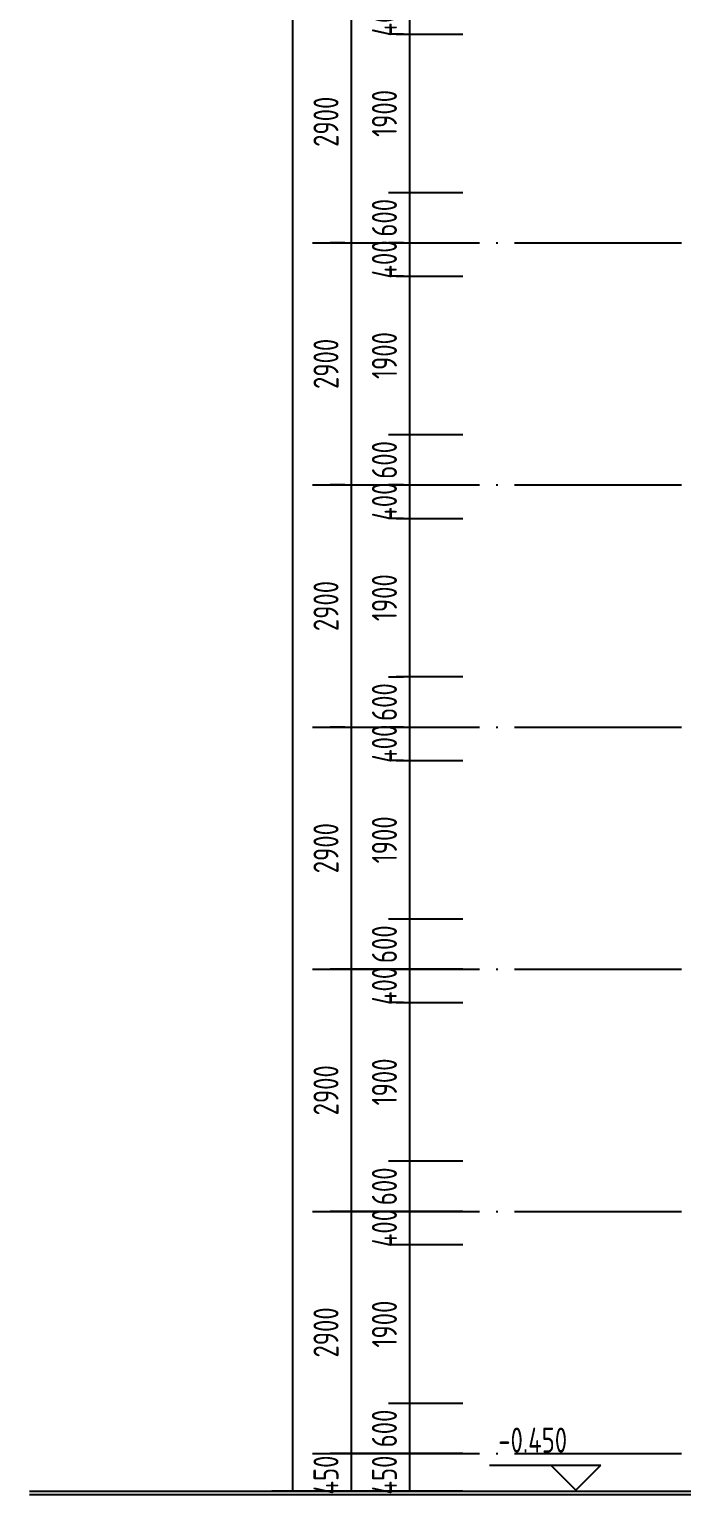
# Model space of a CAD drawing. Extents: x -726032 to 135930, y -151624 to 587044.
# Drawn here: x -379371 to -371558, y 223910 to 241564 of the extents above; entities that cross this region are included whole.
import ezdxf
from ezdxf.enums import TextEntityAlignment as Align

# ---------------------------------------------------------------- set-up
doc = ezdxf.new("R2010")
doc.units = 0
doc.header["$LTSCALE"] = 1000
doc.header["$MEASUREMENT"] = 0
doc.linetypes.add('DOTE', pattern=[2.42, 2, -0.2, 0.02, -0.2])
doc.layers.get('0').update_dxf_attribs({"linetype": 'CONTINUOUS'})
doc.layers.get('DEFPOINTS').update_dxf_attribs({"color": 1, "linetype": 'CONTINUOUS'})
doc.layers.add('DOTE', color=8, linetype='DOTE')
doc.layers.add('PUB_DIM', color=245, linetype='CONTINUOUS')
doc.styles.add('DIM_FONT', font='isocp.shx', dxfattribs={"width": 0.8})
doc.dimstyles.new('AXIS', dxfattribs={"dimtxt": 300, "dimasz": 1, "dimexe": 250, "dimexo": 300, "dimgap": 150, "dimtad": 1, "dimdec": 0, "dimzin": 0, "dimdsep": 46, "dimtxsty": 'DIM_FONT', "dimcen": 0.09, "dimse1": 1, "dimse2": 1, "dimclrt": 142, "dimadec": 0, "dimazin": 0, "dimtfac": 1, "dimtdec": 0, "dimtix": 1, "dimtmove": 2, "dimatfit": 3, "dimfxl": 1, "dimtolj": 1, "dimtzin": 0, "dimarcsym": 0})
doc.dimstyles.new('DIMN', dxfattribs={"dimtxt": 300, "dimasz": 1, "dimexe": 250, "dimexo": 300, "dimgap": 150, "dimtad": 1, "dimdec": 0, "dimzin": 0, "dimdsep": 46, "dimtxsty": 'DIM_FONT', "dimcen": 0.09, "dimclrt": 142, "dimadec": 0, "dimazin": 0, "dimtfac": 1, "dimtdec": 0, "dimtix": 1, "dimtmove": 2, "dimatfit": 3, "dimfxl": 1, "dimtolj": 1, "dimtzin": 0, "dimarcsym": 0})

# ---------------------------------------------------------------- blocks, each defined once
blk = doc.blocks.new('*D2798')
at = {"layer": 'DEFPOINTS', "color": 0, "transparency": 16777216}
for p in [(-374591, 238609), (-374818, 236709), (-374591, 236709)]:
    blk.add_point(p, dxfattribs=at)
at = {"layer": 'PUB_DIM', "color": 0, "lineweight": -2, "transparency": 16777216}
for p, q in [((-374891, 238609), (-375068, 238609)), ((-374818, 238608), (-374818, 236710)), ((-374891, 236709), (-375068, 236709))]:
    blk.add_line(p, q, dxfattribs=at)
at = {"layer": 'PUB_DIM', "color": 0, "transparency": 16777216}
for points in [[(-374818, 238608), (-374818, 238608), (-374818, 238609)], [(-374818, 236710), (-374818, 236710), (-374818, 236709)]]:
    blk.add_solid(points, dxfattribs=at)
at = {"layer": 'PUB_DIM', "color": 142, "transparency": 16777216, "insert": (-375118, 237659), "char_height": 300, "attachment_point": 5, "rotation": 90, "style": 'DIM_FONT'}
blk.add_mtext('\\A1;1900', dxfattribs=at)
blk = doc.blocks.new('*D2799')
at = {"layer": 'DEFPOINTS', "color": 0, "transparency": 16777216}
for p in [(-375291, 239009), (-375518, 236109), (-375291, 236109)]:
    blk.add_point(p, dxfattribs=at)
at = {"layer": 'PUB_DIM', "color": 0, "lineweight": -2, "transparency": 16777216}
for p, q in [((-375591, 239009), (-375768, 239009)), ((-375518, 239008), (-375518, 236110)), ((-375591, 236109), (-375768, 236109))]:
    blk.add_line(p, q, dxfattribs=at)
at = {"layer": 'PUB_DIM', "color": 0, "transparency": 16777216}
for points in [[(-375518, 239008), (-375518, 239008), (-375518, 239009)], [(-375518, 236110), (-375518, 236110), (-375518, 236109)]]:
    blk.add_solid(points, dxfattribs=at)
at = {"layer": 'PUB_DIM', "color": 142, "transparency": 16777216, "insert": (-375818, 237559), "char_height": 300, "attachment_point": 5, "rotation": 90, "style": 'DIM_FONT'}
blk.add_mtext('\\A1;2900', dxfattribs=at)
blk = doc.blocks.new('*D2800')
at = {"layer": 'DEFPOINTS', "color": 0, "transparency": 16777216}
for p in [(-375991, 260709), (-376218, 224059), (-375991, 224059)]:
    blk.add_point(p, dxfattribs=at)
at = {"layer": 'PUB_DIM', "color": 0, "lineweight": -2, "transparency": 16777216}
for p, q in [((-376291, 260709), (-376468, 260709)), ((-376218, 260708), (-376218, 224060)), ((-376291, 224059), (-376468, 224059))]:
    blk.add_line(p, q, dxfattribs=at)
at = {"layer": 'PUB_DIM', "color": 0, "transparency": 16777216}
for points in [[(-376218, 260708), (-376218, 260708), (-376218, 260709)], [(-376218, 224060), (-376218, 224060), (-376218, 224059)]]:
    blk.add_solid(points, dxfattribs=at)
at = {"layer": 'PUB_DIM', "color": 142, "transparency": 16777216, "insert": (-376518, 242384), "char_height": 300, "attachment_point": 5, "rotation": 90, "style": 'DIM_FONT'}
blk.add_mtext('\\A1;36650', dxfattribs=at)
blk = doc.blocks.new('*D2801')
at = {"layer": 'DEFPOINTS', "color": 0, "transparency": 16777216}
for p in [(-374591, 236109), (-374818, 235709), (-374591, 235709)]:
    blk.add_point(p, dxfattribs=at)
at = {"layer": 'PUB_DIM', "color": 0, "lineweight": -2, "transparency": 16777216}
for p, q in [((-374891, 236109), (-375068, 236109)), ((-374818, 236110), (-374818, 236111)), ((-374818, 236109), (-374818, 235709)), ((-374891, 235709), (-375068, 235709)), ((-374818, 235708), (-374818, 235707))]:
    blk.add_line(p, q, dxfattribs=at)
at = {"layer": 'PUB_DIM', "color": 0, "transparency": 16777216}
for points in [[(-374818, 236110), (-374818, 236110), (-374818, 236109)], [(-374818, 235708), (-374818, 235708), (-374818, 235709)]]:
    blk.add_solid(points, dxfattribs=at)
at = {"layer": 'PUB_DIM', "color": 142, "transparency": 16777216, "insert": (-375118, 235909), "char_height": 300, "attachment_point": 5, "rotation": 90, "style": 'DIM_FONT'}
blk.add_mtext('\\A1;400', dxfattribs=at)
blk = doc.blocks.new('*D2802')
at = {"layer": 'DEFPOINTS', "color": 0, "transparency": 16777216}
for p in [(-374591, 236709), (-374818, 236109), (-374591, 236109)]:
    blk.add_point(p, dxfattribs=at)
at = {"layer": 'PUB_DIM', "color": 0, "lineweight": -2, "transparency": 16777216}
for p, q in [((-374891, 236709), (-375068, 236709)), ((-374818, 236710), (-374818, 236711)), ((-374818, 236709), (-374818, 236109)), ((-374891, 236109), (-375068, 236109)), ((-374818, 236108), (-374818, 236107))]:
    blk.add_line(p, q, dxfattribs=at)
at = {"layer": 'PUB_DIM', "color": 0, "transparency": 16777216}
for points in [[(-374818, 236710), (-374818, 236710), (-374818, 236709)], [(-374818, 236108), (-374818, 236108), (-374818, 236109)]]:
    blk.add_solid(points, dxfattribs=at)
at = {"layer": 'PUB_DIM', "color": 142, "transparency": 16777216, "insert": (-375118, 236409), "char_height": 300, "attachment_point": 5, "rotation": 90, "style": 'DIM_FONT'}
blk.add_mtext('\\A1;600', dxfattribs=at)
blk = doc.blocks.new('*D2803')
at = {"layer": 'DEFPOINTS', "color": 0, "transparency": 16777216}
for p in [(-374591, 233209), (-374818, 232809), (-374591, 232809)]:
    blk.add_point(p, dxfattribs=at)
at = {"layer": 'PUB_DIM', "color": 0, "lineweight": -2, "transparency": 16777216}
for p, q in [((-374818, 233210), (-374818, 233211)), ((-374891, 233209), (-375068, 233209)), ((-374818, 233209), (-374818, 232809)), ((-374891, 232809), (-375068, 232809)), ((-374818, 232808), (-374818, 232807))]:
    blk.add_line(p, q, dxfattribs=at)
at = {"layer": 'PUB_DIM', "color": 0, "transparency": 16777216}
for points in [[(-374818, 233210), (-374818, 233210), (-374818, 233209)], [(-374818, 232808), (-374818, 232808), (-374818, 232809)]]:
    blk.add_solid(points, dxfattribs=at)
at = {"layer": 'PUB_DIM', "color": 142, "transparency": 16777216, "insert": (-375118, 233009), "char_height": 300, "attachment_point": 5, "rotation": 90, "style": 'DIM_FONT'}
blk.add_mtext('\\A1;400', dxfattribs=at)
blk = doc.blocks.new('*D2804')
at = {"layer": 'DEFPOINTS', "color": 0, "transparency": 16777216}
for p in [(-374591, 233809), (-374818, 233209), (-374591, 233209)]:
    blk.add_point(p, dxfattribs=at)
at = {"layer": 'PUB_DIM', "color": 0, "lineweight": -2, "transparency": 16777216}
for p, q in [((-374891, 233809), (-375068, 233809)), ((-374818, 233810), (-374818, 233811)), ((-374818, 233809), (-374818, 233209)), ((-374891, 233209), (-375068, 233209)), ((-374818, 233208), (-374818, 233207))]:
    blk.add_line(p, q, dxfattribs=at)
at = {"layer": 'PUB_DIM', "color": 0, "transparency": 16777216}
for points in [[(-374818, 233810), (-374818, 233810), (-374818, 233809)], [(-374818, 233208), (-374818, 233208), (-374818, 233209)]]:
    blk.add_solid(points, dxfattribs=at)
at = {"layer": 'PUB_DIM', "color": 142, "transparency": 16777216, "insert": (-375118, 233509), "char_height": 300, "attachment_point": 5, "rotation": 90, "style": 'DIM_FONT'}
blk.add_mtext('\\A1;600', dxfattribs=at)
blk = doc.blocks.new('*D2805')
at = {"layer": 'DEFPOINTS', "color": 0, "transparency": 16777216}
for p in [(-374591, 235709), (-374818, 233809), (-374591, 233809)]:
    blk.add_point(p, dxfattribs=at)
at = {"layer": 'PUB_DIM', "color": 0, "lineweight": -2, "transparency": 16777216}
for p, q in [((-374891, 235709), (-375068, 235709)), ((-374818, 235708), (-374818, 233810)), ((-374891, 233809), (-375068, 233809))]:
    blk.add_line(p, q, dxfattribs=at)
at = {"layer": 'PUB_DIM', "color": 0, "transparency": 16777216}
for points in [[(-374818, 235708), (-374818, 235708), (-374818, 235709)], [(-374818, 233810), (-374818, 233810), (-374818, 233809)]]:
    blk.add_solid(points, dxfattribs=at)
at = {"layer": 'PUB_DIM', "color": 142, "transparency": 16777216, "insert": (-375118, 234759), "char_height": 300, "attachment_point": 5, "rotation": 90, "style": 'DIM_FONT'}
blk.add_mtext('\\A1;1900', dxfattribs=at)
blk = doc.blocks.new('*D2806')
at = {"layer": 'DEFPOINTS', "color": 0, "transparency": 16777216}
for p in [(-374591, 230309), (-374818, 229909), (-374591, 229909)]:
    blk.add_point(p, dxfattribs=at)
at = {"layer": 'PUB_DIM', "color": 0, "lineweight": -2, "transparency": 16777216}
for p, q in [((-374891, 230309), (-375068, 230309)), ((-374818, 230310), (-374818, 230311)), ((-374818, 230309), (-374818, 229909)), ((-374891, 229909), (-375068, 229909)), ((-374818, 229908), (-374818, 229907))]:
    blk.add_line(p, q, dxfattribs=at)
at = {"layer": 'PUB_DIM', "color": 0, "transparency": 16777216}
for points in [[(-374818, 230310), (-374818, 230310), (-374818, 230309)], [(-374818, 229908), (-374818, 229908), (-374818, 229909)]]:
    blk.add_solid(points, dxfattribs=at)
at = {"layer": 'PUB_DIM', "color": 142, "transparency": 16777216, "insert": (-375118, 230109), "char_height": 300, "attachment_point": 5, "rotation": 90, "style": 'DIM_FONT'}
blk.add_mtext('\\A1;400', dxfattribs=at)
blk = doc.blocks.new('*D2807')
at = {"layer": 'DEFPOINTS', "color": 0, "transparency": 16777216}
for p in [(-374591, 230909), (-374818, 230309), (-374591, 230309)]:
    blk.add_point(p, dxfattribs=at)
at = {"layer": 'PUB_DIM', "color": 0, "lineweight": -2, "transparency": 16777216}
for p, q in [((-374891, 230909), (-375068, 230909)), ((-374818, 230910), (-374818, 230911)), ((-374818, 230909), (-374818, 230309)), ((-374891, 230309), (-375068, 230309)), ((-374818, 230308), (-374818, 230307))]:
    blk.add_line(p, q, dxfattribs=at)
at = {"layer": 'PUB_DIM', "color": 0, "transparency": 16777216}
for points in [[(-374818, 230910), (-374818, 230910), (-374818, 230909)], [(-374818, 230308), (-374818, 230308), (-374818, 230309)]]:
    blk.add_solid(points, dxfattribs=at)
at = {"layer": 'PUB_DIM', "color": 142, "transparency": 16777216, "insert": (-375118, 230609), "char_height": 300, "attachment_point": 5, "rotation": 90, "style": 'DIM_FONT'}
blk.add_mtext('\\A1;600', dxfattribs=at)
blk = doc.blocks.new('*D2808')
at = {"layer": 'DEFPOINTS', "color": 0, "transparency": 16777216}
for p in [(-374591, 232809), (-374818, 230909), (-374591, 230909)]:
    blk.add_point(p, dxfattribs=at)
at = {"layer": 'PUB_DIM', "color": 0, "lineweight": -2, "transparency": 16777216}
for p, q in [((-374891, 232809), (-375068, 232809)), ((-374818, 232808), (-374818, 230910)), ((-374891, 230909), (-375068, 230909))]:
    blk.add_line(p, q, dxfattribs=at)
at = {"layer": 'PUB_DIM', "color": 0, "transparency": 16777216}
for points in [[(-374818, 232808), (-374818, 232808), (-374818, 232809)], [(-374818, 230910), (-374818, 230910), (-374818, 230909)]]:
    blk.add_solid(points, dxfattribs=at)
at = {"layer": 'PUB_DIM', "color": 142, "transparency": 16777216, "insert": (-375118, 231859), "char_height": 300, "attachment_point": 5, "rotation": 90, "style": 'DIM_FONT'}
blk.add_mtext('\\A1;1900', dxfattribs=at)
blk = doc.blocks.new('*D2809')
at = {"layer": 'DEFPOINTS', "color": 0, "transparency": 16777216}
for p in [(-374591, 228009), (-374818, 227409), (-374591, 227409)]:
    blk.add_point(p, dxfattribs=at)
at = {"layer": 'PUB_DIM', "color": 0, "lineweight": -2, "transparency": 16777216}
for p, q in [((-374891, 228009), (-375068, 228009)), ((-374818, 228010), (-374818, 228011)), ((-374818, 228009), (-374818, 227409)), ((-374891, 227409), (-375068, 227409)), ((-374818, 227408), (-374818, 227407))]:
    blk.add_line(p, q, dxfattribs=at)
at = {"layer": 'PUB_DIM', "color": 0, "transparency": 16777216}
for points in [[(-374818, 228010), (-374818, 228010), (-374818, 228009)], [(-374818, 227408), (-374818, 227408), (-374818, 227409)]]:
    blk.add_solid(points, dxfattribs=at)
at = {"layer": 'PUB_DIM', "color": 142, "transparency": 16777216, "insert": (-375118, 227709), "char_height": 300, "attachment_point": 5, "rotation": 90, "style": 'DIM_FONT'}
blk.add_mtext('\\A1;600', dxfattribs=at)
blk = doc.blocks.new('*D2810')
at = {"layer": 'DEFPOINTS', "color": 0, "transparency": 16777216}
for p in [(-375291, 236109), (-375518, 233209), (-375291, 233209)]:
    blk.add_point(p, dxfattribs=at)
at = {"layer": 'PUB_DIM', "color": 0, "lineweight": -2, "transparency": 16777216}
for p, q in [((-375591, 236109), (-375768, 236109)), ((-375518, 236108), (-375518, 233210)), ((-375591, 233209), (-375768, 233209))]:
    blk.add_line(p, q, dxfattribs=at)
at = {"layer": 'PUB_DIM', "color": 0, "transparency": 16777216}
for points in [[(-375518, 236108), (-375518, 236108), (-375518, 236109)], [(-375518, 233210), (-375518, 233210), (-375518, 233209)]]:
    blk.add_solid(points, dxfattribs=at)
at = {"layer": 'PUB_DIM', "color": 142, "transparency": 16777216, "insert": (-375818, 234659), "char_height": 300, "attachment_point": 5, "rotation": 90, "style": 'DIM_FONT'}
blk.add_mtext('\\A1;2900', dxfattribs=at)
blk = doc.blocks.new('*D2811')
at = {"layer": 'DEFPOINTS', "color": 0, "transparency": 16777216}
for p in [(-375291, 233209), (-375518, 230309), (-375291, 230309)]:
    blk.add_point(p, dxfattribs=at)
at = {"layer": 'PUB_DIM', "color": 0, "lineweight": -2, "transparency": 16777216}
for p, q in [((-375591, 233209), (-375768, 233209)), ((-375518, 233208), (-375518, 230310)), ((-375591, 230309), (-375768, 230309))]:
    blk.add_line(p, q, dxfattribs=at)
at = {"layer": 'PUB_DIM', "color": 0, "transparency": 16777216}
for points in [[(-375518, 233208), (-375518, 233208), (-375518, 233209)], [(-375518, 230310), (-375518, 230310), (-375518, 230309)]]:
    blk.add_solid(points, dxfattribs=at)
at = {"layer": 'PUB_DIM', "color": 142, "transparency": 16777216, "insert": (-375818, 231759), "char_height": 300, "attachment_point": 5, "rotation": 90, "style": 'DIM_FONT'}
blk.add_mtext('\\A1;2900', dxfattribs=at)
blk = doc.blocks.new('*D2812')
at = {"layer": 'DEFPOINTS', "color": 0, "transparency": 16777216}
for p in [(-374591, 227409), (-374818, 227009), (-374591, 227009)]:
    blk.add_point(p, dxfattribs=at)
at = {"layer": 'PUB_DIM', "color": 0, "lineweight": -2, "transparency": 16777216}
for p, q in [((-374891, 227409), (-375068, 227409)), ((-374818, 227410), (-374818, 227411)), ((-374818, 227409), (-374818, 227009)), ((-374891, 227009), (-375068, 227009)), ((-374818, 227008), (-374818, 227007))]:
    blk.add_line(p, q, dxfattribs=at)
at = {"layer": 'PUB_DIM', "color": 0, "transparency": 16777216}
for points in [[(-374818, 227410), (-374818, 227410), (-374818, 227409)], [(-374818, 227008), (-374818, 227008), (-374818, 227009)]]:
    blk.add_solid(points, dxfattribs=at)
at = {"layer": 'PUB_DIM', "color": 142, "transparency": 16777216, "insert": (-375118, 227209), "char_height": 300, "attachment_point": 5, "rotation": 90, "style": 'DIM_FONT'}
blk.add_mtext('\\A1;400', dxfattribs=at)
blk = doc.blocks.new('*D2813')
at = {"layer": 'DEFPOINTS', "color": 0, "transparency": 16777216}
for p in [(-374591, 229909), (-374818, 228009), (-374591, 228009)]:
    blk.add_point(p, dxfattribs=at)
at = {"layer": 'PUB_DIM', "color": 0, "lineweight": -2, "transparency": 16777216}
for p, q in [((-374891, 229909), (-375068, 229909)), ((-374818, 229908), (-374818, 228010)), ((-374891, 228009), (-375068, 228009))]:
    blk.add_line(p, q, dxfattribs=at)
at = {"layer": 'PUB_DIM', "color": 0, "transparency": 16777216}
for points in [[(-374818, 229908), (-374818, 229908), (-374818, 229909)], [(-374818, 228010), (-374818, 228010), (-374818, 228009)]]:
    blk.add_solid(points, dxfattribs=at)
at = {"layer": 'PUB_DIM', "color": 142, "transparency": 16777216, "insert": (-375118, 228959), "char_height": 300, "attachment_point": 5, "rotation": 90, "style": 'DIM_FONT'}
blk.add_mtext('\\A1;1900', dxfattribs=at)
blk = doc.blocks.new('*D2814')
at = {"layer": 'DEFPOINTS', "color": 0, "transparency": 16777216}
for p in [(-375291, 230309), (-375518, 227409), (-375291, 227409)]:
    blk.add_point(p, dxfattribs=at)
at = {"layer": 'PUB_DIM', "color": 0, "lineweight": -2, "transparency": 16777216}
for p, q in [((-375591, 230309), (-375768, 230309)), ((-375518, 230308), (-375518, 227410)), ((-375591, 227409), (-375768, 227409))]:
    blk.add_line(p, q, dxfattribs=at)
at = {"layer": 'PUB_DIM', "color": 0, "transparency": 16777216}
for points in [[(-375518, 230308), (-375518, 230308), (-375518, 230309)], [(-375518, 227410), (-375518, 227410), (-375518, 227409)]]:
    blk.add_solid(points, dxfattribs=at)
at = {"layer": 'PUB_DIM', "color": 142, "transparency": 16777216, "insert": (-375818, 228859), "char_height": 300, "attachment_point": 5, "rotation": 90, "style": 'DIM_FONT'}
blk.add_mtext('\\A1;2900', dxfattribs=at)
blk = doc.blocks.new('*D2815')
at = {"layer": 'DEFPOINTS', "color": 0, "transparency": 16777216}
for p in [(-374591, 225109), (-374818, 224509), (-374591, 224509)]:
    blk.add_point(p, dxfattribs=at)
at = {"layer": 'PUB_DIM', "color": 0, "lineweight": -2, "transparency": 16777216}
for p, q in [((-374891, 225109), (-375068, 225109)), ((-374818, 225110), (-374818, 225111)), ((-374818, 225109), (-374818, 224509)), ((-374891, 224509), (-375068, 224509)), ((-374818, 224508), (-374818, 224507))]:
    blk.add_line(p, q, dxfattribs=at)
at = {"layer": 'PUB_DIM', "color": 0, "transparency": 16777216}
for points in [[(-374818, 225110), (-374818, 225110), (-374818, 225109)], [(-374818, 224508), (-374818, 224508), (-374818, 224509)]]:
    blk.add_solid(points, dxfattribs=at)
at = {"layer": 'PUB_DIM', "color": 142, "transparency": 16777216, "insert": (-375118, 224809), "char_height": 300, "attachment_point": 5, "rotation": 90, "style": 'DIM_FONT'}
blk.add_mtext('\\A1;600', dxfattribs=at)
blk = doc.blocks.new('*D2816')
at = {"layer": 'DEFPOINTS', "color": 0, "transparency": 16777216}
for p in [(-375291, 224509), (-375518, 224059), (-375291, 224059)]:
    blk.add_point(p, dxfattribs=at)
at = {"layer": 'PUB_DIM', "color": 0, "lineweight": -2, "transparency": 16777216}
blk.add_line((-375518, 224508), (-375518, 224060), dxfattribs=at)
at = {"layer": 'PUB_DIM', "color": 0, "transparency": 16777216}
for points in [[(-375518, 224508), (-375518, 224508), (-375518, 224509)], [(-375518, 224060), (-375518, 224060), (-375518, 224059)]]:
    blk.add_solid(points, dxfattribs=at)
at = {"layer": 'PUB_DIM', "color": 142, "transparency": 16777216, "insert": (-375818, 224251), "char_height": 300, "attachment_point": 5, "rotation": 90, "style": 'DIM_FONT'}
blk.add_mtext('\\A1;450', dxfattribs=at)
blk = doc.blocks.new('*D2817')
at = {"layer": 'DEFPOINTS', "color": 0, "transparency": 16777216}
for p in [(-374591, 224509), (-374818, 224059), (-374591, 224059)]:
    blk.add_point(p, dxfattribs=at)
at = {"layer": 'PUB_DIM', "color": 0, "lineweight": -2, "transparency": 16777216}
blk.add_line((-374818, 224508), (-374818, 224060), dxfattribs=at)
at = {"layer": 'PUB_DIM', "color": 0, "transparency": 16777216}
for points in [[(-374818, 224508), (-374818, 224508), (-374818, 224509)], [(-374818, 224060), (-374818, 224060), (-374818, 224059)]]:
    blk.add_solid(points, dxfattribs=at)
at = {"layer": 'PUB_DIM', "color": 142, "transparency": 16777216, "insert": (-375118, 224251), "char_height": 300, "attachment_point": 5, "rotation": 90, "style": 'DIM_FONT'}
blk.add_mtext('\\A1;450', dxfattribs=at)
blk = doc.blocks.new('*D2818')
at = {"layer": 'DEFPOINTS', "color": 0, "transparency": 16777216}
for p in [(-374591, 227009), (-374818, 225109), (-374591, 225109)]:
    blk.add_point(p, dxfattribs=at)
at = {"layer": 'PUB_DIM', "color": 0, "lineweight": -2, "transparency": 16777216}
for p, q in [((-374891, 227009), (-375068, 227009)), ((-374818, 227008), (-374818, 225110)), ((-374891, 225109), (-375068, 225109))]:
    blk.add_line(p, q, dxfattribs=at)
at = {"layer": 'PUB_DIM', "color": 0, "transparency": 16777216}
for points in [[(-374818, 227008), (-374818, 227008), (-374818, 227009)], [(-374818, 225110), (-374818, 225110), (-374818, 225109)]]:
    blk.add_solid(points, dxfattribs=at)
at = {"layer": 'PUB_DIM', "color": 142, "transparency": 16777216, "insert": (-375118, 226059), "char_height": 300, "attachment_point": 5, "rotation": 90, "style": 'DIM_FONT'}
blk.add_mtext('\\A1;1900', dxfattribs=at)
blk = doc.blocks.new('*D2819')
at = {"layer": 'DEFPOINTS', "color": 0, "transparency": 16777216}
for p in [(-375291, 227409), (-375518, 224509), (-375291, 224509)]:
    blk.add_point(p, dxfattribs=at)
at = {"layer": 'PUB_DIM', "color": 0, "lineweight": -2, "transparency": 16777216}
for p, q in [((-375591, 227409), (-375768, 227409)), ((-375518, 227408), (-375518, 224510)), ((-375591, 224509), (-375768, 224509))]:
    blk.add_line(p, q, dxfattribs=at)
at = {"layer": 'PUB_DIM', "color": 0, "transparency": 16777216}
for points in [[(-375518, 227408), (-375518, 227408), (-375518, 227409)], [(-375518, 224510), (-375518, 224510), (-375518, 224509)]]:
    blk.add_solid(points, dxfattribs=at)
at = {"layer": 'PUB_DIM', "color": 142, "transparency": 16777216, "insert": (-375818, 225959), "char_height": 300, "attachment_point": 5, "rotation": 90, "style": 'DIM_FONT'}
blk.add_mtext('\\A1;2900', dxfattribs=at)
blk = doc.blocks.new('*D2845')
at = {"layer": 'DEFPOINTS', "color": 0, "transparency": 16777216}
for p in [(-374591, 241909), (-374818, 241509), (-374591, 241509)]:
    blk.add_point(p, dxfattribs=at)
at = {"layer": 'PUB_DIM', "color": 0, "lineweight": -2, "transparency": 16777216}
for p, q in [((-374891, 241909), (-375068, 241909)), ((-374818, 241910), (-374818, 241911)), ((-374818, 241909), (-374818, 241509)), ((-374891, 241509), (-375068, 241509)), ((-374818, 241508), (-374818, 241507))]:
    blk.add_line(p, q, dxfattribs=at)
at = {"layer": 'PUB_DIM', "color": 0, "transparency": 16777216}
for points in [[(-374818, 241910), (-374818, 241910), (-374818, 241909)], [(-374818, 241508), (-374818, 241508), (-374818, 241509)]]:
    blk.add_solid(points, dxfattribs=at)
at = {"layer": 'PUB_DIM', "color": 142, "transparency": 16777216, "insert": (-375118, 241709), "char_height": 300, "attachment_point": 5, "rotation": 90, "style": 'DIM_FONT'}
blk.add_mtext('\\A1;400', dxfattribs=at)
blk = doc.blocks.new('*D2846')
at = {"layer": 'DEFPOINTS', "color": 0, "transparency": 16777216}
for p in [(-374591, 239009), (-374818, 238609), (-374591, 238609)]:
    blk.add_point(p, dxfattribs=at)
at = {"layer": 'PUB_DIM', "color": 0, "lineweight": -2, "transparency": 16777216}
for p, q in [((-374891, 239009), (-375068, 239009)), ((-374818, 239010), (-374818, 239011)), ((-374818, 239009), (-374818, 238609)), ((-374891, 238609), (-375068, 238609)), ((-374818, 238608), (-374818, 238607))]:
    blk.add_line(p, q, dxfattribs=at)
at = {"layer": 'PUB_DIM', "color": 0, "transparency": 16777216}
for points in [[(-374818, 239010), (-374818, 239010), (-374818, 239009)], [(-374818, 238608), (-374818, 238608), (-374818, 238609)]]:
    blk.add_solid(points, dxfattribs=at)
at = {"layer": 'PUB_DIM', "color": 142, "transparency": 16777216, "insert": (-375118, 238809), "char_height": 300, "attachment_point": 5, "rotation": 90, "style": 'DIM_FONT'}
blk.add_mtext('\\A1;400', dxfattribs=at)
blk = doc.blocks.new('*D2847')
at = {"layer": 'DEFPOINTS', "color": 0, "transparency": 16777216}
for p in [(-374591, 239609), (-374818, 239009), (-374591, 239009)]:
    blk.add_point(p, dxfattribs=at)
at = {"layer": 'PUB_DIM', "color": 0, "lineweight": -2, "transparency": 16777216}
for p, q in [((-374891, 239609), (-375068, 239609)), ((-374818, 239610), (-374818, 239611)), ((-374818, 239609), (-374818, 239009)), ((-374891, 239009), (-375068, 239009)), ((-374818, 239008), (-374818, 239007))]:
    blk.add_line(p, q, dxfattribs=at)
at = {"layer": 'PUB_DIM', "color": 0, "transparency": 16777216}
for points in [[(-374818, 239610), (-374818, 239610), (-374818, 239609)], [(-374818, 239008), (-374818, 239008), (-374818, 239009)]]:
    blk.add_solid(points, dxfattribs=at)
at = {"layer": 'PUB_DIM', "color": 142, "transparency": 16777216, "insert": (-375118, 239309), "char_height": 300, "attachment_point": 5, "rotation": 90, "style": 'DIM_FONT'}
blk.add_mtext('\\A1;600', dxfattribs=at)
blk = doc.blocks.new('*D2848')
at = {"layer": 'DEFPOINTS', "color": 0, "transparency": 16777216}
for p in [(-374591, 241509), (-374818, 239609), (-374591, 239609)]:
    blk.add_point(p, dxfattribs=at)
at = {"layer": 'PUB_DIM', "color": 0, "lineweight": -2, "transparency": 16777216}
for p, q in [((-374891, 241509), (-375068, 241509)), ((-374818, 241508), (-374818, 239610)), ((-374891, 239609), (-375068, 239609))]:
    blk.add_line(p, q, dxfattribs=at)
at = {"layer": 'PUB_DIM', "color": 0, "transparency": 16777216}
for points in [[(-374818, 241508), (-374818, 241508), (-374818, 241509)], [(-374818, 239610), (-374818, 239610), (-374818, 239609)]]:
    blk.add_solid(points, dxfattribs=at)
at = {"layer": 'PUB_DIM', "color": 142, "transparency": 16777216, "insert": (-375118, 240559), "char_height": 300, "attachment_point": 5, "rotation": 90, "style": 'DIM_FONT'}
blk.add_mtext('\\A1;1900', dxfattribs=at)
blk = doc.blocks.new('*D2849')
at = {"layer": 'DEFPOINTS', "color": 0, "transparency": 16777216}
for p in [(-375291, 241909), (-375518, 239009), (-375291, 239009)]:
    blk.add_point(p, dxfattribs=at)
at = {"layer": 'PUB_DIM', "color": 0, "lineweight": -2, "transparency": 16777216}
for p, q in [((-375591, 241909), (-375768, 241909)), ((-375518, 241908), (-375518, 239010)), ((-375591, 239009), (-375768, 239009))]:
    blk.add_line(p, q, dxfattribs=at)
at = {"layer": 'PUB_DIM', "color": 0, "transparency": 16777216}
for points in [[(-375518, 241908), (-375518, 241908), (-375518, 241909)], [(-375518, 239010), (-375518, 239010), (-375518, 239009)]]:
    blk.add_solid(points, dxfattribs=at)
at = {"layer": 'PUB_DIM', "color": 142, "transparency": 16777216, "insert": (-375818, 240459), "char_height": 300, "attachment_point": 5, "rotation": 90, "style": 'DIM_FONT'}
blk.add_mtext('\\A1;2900', dxfattribs=at)

msp = doc.modelspace()

# ---------------------------------------------------------------- linework, layer by layer
for p, q in [((-379371.4, 224059.2), (-370836.1, 224059.2)), ((-379371.4, 224019.6), (-370836.1, 224019.6))]:
    msp.add_line(p, q)
at = {"layer": 'DOTE'}
for p, q in [((-375979.5, 239009.2), (-354529.8, 239009.2)), ((-375979.5, 236109.2), (-354529.8, 236109.2)), ((-375979.5, 233209.2), (-354529.8, 233209.2)), ((-375979.5, 230309.2), (-354529.8, 230309.2)), ((-375979.5, 227409.2), (-354529.8, 227409.2)), ((-375979.5, 224509.2), (-354529.8, 224509.2))]:
    msp.add_line(p, q, dxfattribs=at)
at = {"layer": 'PUB_DIM'}
for p, q in [((-374977.4, 241509.2), (-374179.7, 241509.2)), ((-374179.7, 239609.2), (-374977.4, 239609.2)), ((-375677.4, 239009.2), (-374179.7, 239009.2)), ((-374977.4, 238609.2), (-374179.7, 238609.2)), ((-374179.7, 236709.2), (-374977.4, 236709.2)), ((-375677.4, 236109.2), (-374179.7, 236109.2)), ((-374977.4, 235709.2), (-374179.7, 235709.2)), ((-374179.7, 233809.2), (-374977.4, 233809.2)), ((-375677.4, 233209.2), (-374179.7, 233209.2)), ((-374977.4, 232809.2), (-374179.7, 232809.2)), ((-374179.7, 230909.2), (-374977.4, 230909.2)), ((-374179.7, 230309.2), (-375677.4, 230309.2)), ((-374977.4, 229909.2), (-374179.7, 229909.2)), ((-374179.7, 228009.2), (-374977.4, 228009.2)), ((-374179.7, 227409.2), (-375677.4, 227409.2)), ((-374179.7, 227009.2), (-374977.4, 227009.2)), ((-374179.7, 225109.2), (-374977.4, 225109.2)), ((-374179.7, 224509.2), (-375677.4, 224509.2)), ((-373856.9, 224370.1), (-372524.7, 224370.1)), ((-373124.7, 224370.1), (-372824.7, 224070.1)), ((-372824.7, 224070.1), (-372524.7, 224370.1)), ((-374179.7, 224059.2), (-376377.4, 224059.2))]:
    msp.add_line(p, q, dxfattribs=at)

# ---------------------------------------------------------------- texts
at = {"layer": 'PUB_DIM', "style": 'DIM_FONT', "width": 0.8}
msp.add_text('-0.450', height=300, dxfattribs=at).set_placement((-373340.8, 224670.1), align=Align.MIDDLE)

# ---------------------------------------------------------------- dimensions: what is measured, and where the dimension line sits
at = {"layer": 'PUB_DIM'}
for p1, p2, picture, middle in [((-375991.2, 260709.2), (-375991.2, 224059.2), '*D2800', (-376517.8, 242384.2)), ((-374591.2, 241909.2), (-374591.2, 241509.2), '*D2845', (-375117.8, 241709.2)), ((-375291.2, 241909.2), (-375291.2, 239009.2), '*D2849', (-375817.8, 240459.2)), ((-374591.2, 241509.2), (-374591.2, 239609.2), '*D2848', (-375117.8, 240559.2)), ((-374591.2, 239609.2), (-374591.2, 239009.2), '*D2847', (-375117.8, 239309.2)), ((-374591.2, 239009.2), (-374591.2, 238609.2), '*D2846', (-375117.8, 238809.2)), ((-375291.2, 239009.2), (-375291.2, 236109.2), '*D2799', (-375817.8, 237559.2)), ((-374591.2, 238609.2), (-374591.2, 236709.2), '*D2798', (-375117.8, 237659.2)), ((-374591.2, 236709.2), (-374591.2, 236109.2), '*D2802', (-375117.8, 236409.2)), ((-374591.2, 236109.2), (-374591.2, 235709.2), '*D2801', (-375117.8, 235909.2)), ((-375291.2, 236109.2), (-375291.2, 233209.2), '*D2810', (-375817.8, 234659.2)), ((-374591.2, 235709.2), (-374591.2, 233809.2), '*D2805', (-375117.8, 234759.2)), ((-374591.2, 233809.2), (-374591.2, 233209.2), '*D2804', (-375117.8, 233509.2)), ((-374591.2, 233209.2), (-374591.2, 232809.2), '*D2803', (-375117.8, 233009.2)), ((-375291.2, 233209.2), (-375291.2, 230309.2), '*D2811', (-375817.8, 231759.2)), ((-374591.2, 232809.2), (-374591.2, 230909.2), '*D2808', (-375117.8, 231859.2)), ((-374591.2, 230909.2), (-374591.2, 230309.2), '*D2807', (-375117.8, 230609.2)), ((-374591.2, 230309.2), (-374591.2, 229909.2), '*D2806', (-375117.8, 230109.2)), ((-375291.2, 230309.2), (-375291.2, 227409.2), '*D2814', (-375817.8, 228859.2)), ((-374591.2, 229909.2), (-374591.2, 228009.2), '*D2813', (-375117.8, 228959.2)), ((-374591.2, 228009.2), (-374591.2, 227409.2), '*D2809', (-375117.8, 227709.2)), ((-375291.2, 227409.2), (-375291.2, 224509.2), '*D2819', (-375817.8, 225959.2)), ((-374591.2, 227409.2), (-374591.2, 227009.2), '*D2812', (-375117.8, 227209.2)), ((-374591.2, 227009.2), (-374591.2, 225109.2), '*D2818', (-375117.8, 226059.2)), ((-374591.2, 225109.2), (-374591.2, 224509.2), '*D2815', (-375117.8, 224809.2))]:
    dim = msp.add_aligned_dim(p1=p1, p2=p2, distance=-226.6, dimstyle='DIMN', dxfattribs=at)
    dim.commit()
    dim.dimension.update_dxf_attribs({"geometry": picture, "text_midpoint": middle})
for base, p1, p2, picture, middle in [((-375517.8, 224059.2), (-375291.2, 224509.2), (-375291.2, 224059.2), '*D2816', (-375817.8, 224250.8)), ((-374817.8, 224059.2), (-374591.2, 224509.2), (-374591.2, 224059.2), '*D2817', (-375117.8, 224250.8))]:
    dim = msp.add_linear_dim(base=base, p1=p1, p2=p2, angle=270, dimstyle='AXIS', dxfattribs=at)
    dim.commit()
    dim.dimension.update_dxf_attribs({"geometry": picture, "text_midpoint": middle, "dimtype": 161})

doc.saveas('drawing.dxf')
